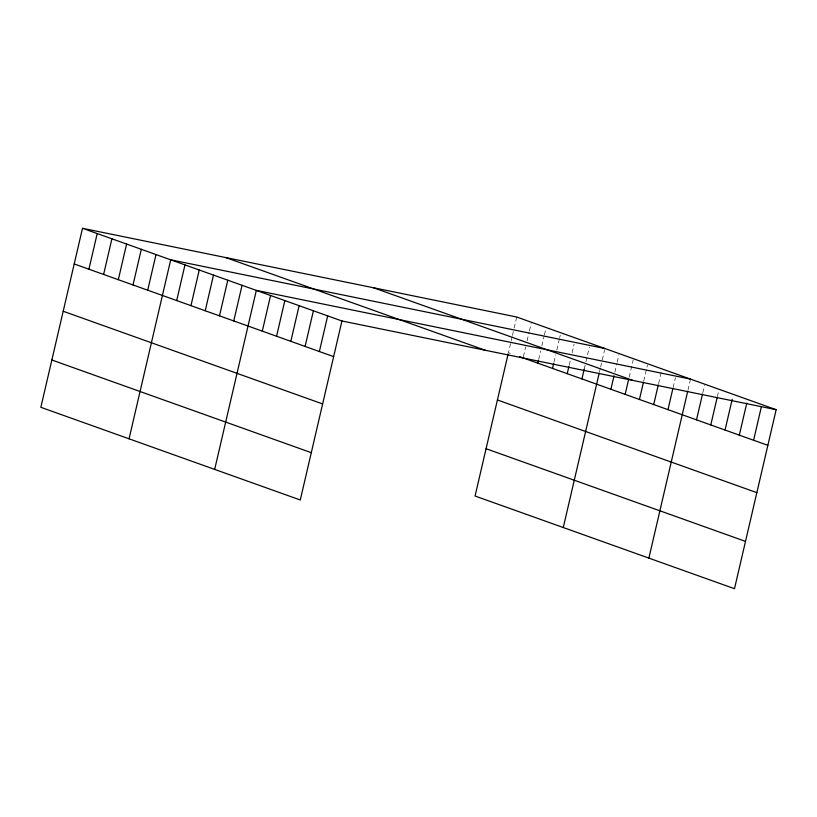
<?xml version="1.0" encoding="UTF-8"?>
<svg xmlns="http://www.w3.org/2000/svg" width="817" height="817" viewBox="0 0 817 817"><rect width="100%" height="100%" fill="white"/><g stroke="black" fill="none" stroke-linecap="round" stroke-linejoin="round"><path stroke-width="0.61" stroke-dasharray="4.08 3.06" d="M512.147 336.686L508.429 352.668L512.953 354.282M512.433 335.45L513.862 329.312M514.148 328.077L516.722 317.016M523.411 356.682L525.699 346.847M527.128 340.709L529.13 332.1M529.416 330.875L531.142 323.501M538.689 359.48L540.691 350.871M541.834 345.959L544.122 336.124M544.408 334.899L545.838 328.751M553.957 362.268L555.672 354.895M556.816 349.982L559.39 338.922M559.686 337.687L560.258 335.225M569.235 365.066L570.378 360.144M572.094 352.77L574.096 344.171M584.216 369.09L585.646 362.942M585.932 361.717L589.374 346.959M599.494 371.878L600.352 368.191M600.638 366.966L604.641 349.758M614.905 372.062L616.906 363.453M617.192 362.227L618.908 354.854M629.172 377.158L633.175 359.95M643.725 381.028L647.452 365.046M658.573 383.663L661.147 372.603M673.126 387.534L675.414 377.699M687.965 390.169L690.253 380.334M702.804 392.814L704.52 385.43M717.357 396.674L718.786 390.536"/><path stroke-width="1.23" d="M82.507 228.3L40.85 407.305L300.278 499.984L341.935 320.979L82.507 228.3L516.722 317.016L776.15 409.695L734.493 588.7L475.065 496.021L508.154 353.843M88.91 269.202L97.203 233.55M103.616 274.451L111.909 238.799M118.312 279.7L126.604 244.058M133.018 284.949L141.31 249.308M147.714 290.209L156.006 254.557M129.055 438.821L170.712 259.806L604.927 348.522M176.686 300.554L184.979 264.902M190.953 305.65L199.246 270.008M205.22 310.746L213.513 275.104M219.487 315.842L227.79 280.2M233.764 320.938L242.057 285.296M214.667 469.397L256.324 290.392L690.539 379.108M262.298 331.14L270.59 295.488M276.565 336.236L284.857 300.585M290.832 341.332L299.124 305.681M305.098 346.428L313.401 310.777M319.376 351.524L327.668 315.873M537.831 363.167L538.403 360.705M552.527 368.416L553.671 363.504M567.233 373.665L568.949 366.292M581.929 378.925L584.216 369.09M563.27 527.537L599.208 373.114M610.902 389.27L614.047 375.749M625.168 394.366L628.6 379.619M639.435 399.462L643.439 382.254M653.702 404.558L658.288 384.889M667.979 409.654L672.84 388.759M648.882 558.113L687.679 391.404M696.513 419.856L702.518 394.039M710.78 424.952L717.071 397.91M725.047 430.048L732.195 399.319M739.314 435.144L746.758 403.179M753.591 440.24L761.311 407.05M341.935 320.979L776.15 409.695M373.43 287.737L632.858 380.416M519.735 356.702L767.857 445.336M225.798 257.58L485.227 350.248M497.42 399.973L756.848 492.651M74.214 263.952L333.642 356.62M486.074 448.717L745.502 541.385M63.205 311.257L322.633 403.935M51.859 360.001L311.287 452.669"/></g></svg>
